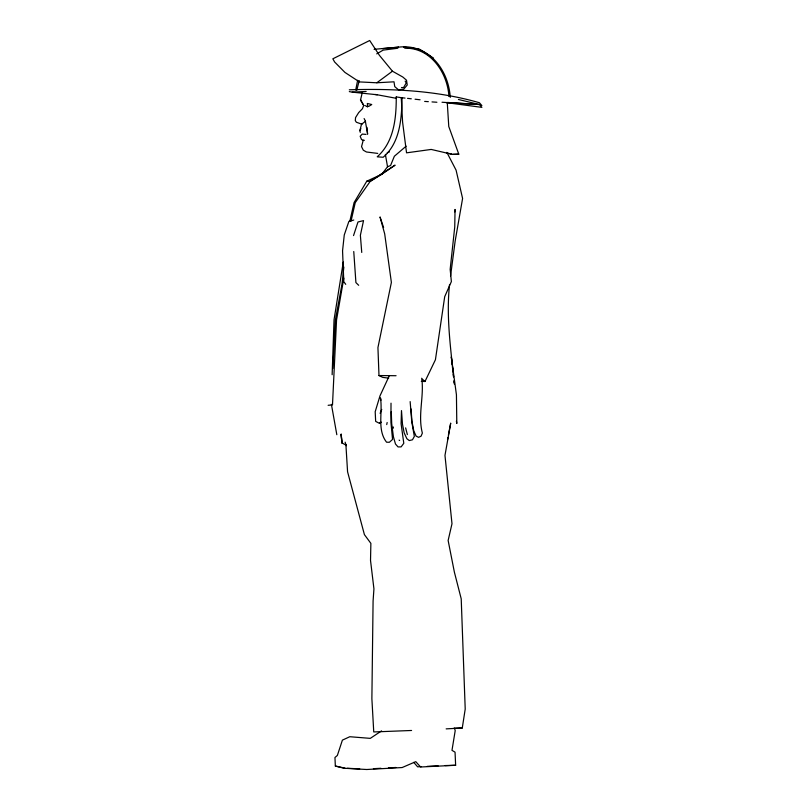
<?xml version="1.0" encoding="UTF-8"?>
<svg xmlns="http://www.w3.org/2000/svg" width="810" height="810" viewBox="0 0 810 810"><rect width="100%" height="100%" fill="white"/><g stroke="black" fill="none" stroke-linecap="round" stroke-linejoin="round"><path stroke-width="1.21" d="M391.017 403.167L390.926 422.202L392.546 439.435L389.397 442.27L386.562 442.209C376.832 429.735 382.907 412.381 380.437 397.862L380.973 400.261M332.141 374.736L334.034 319.828L343.278 262.045M332.88 368.52L335.401 319.869L342.012 284.097L343.845 267.057M454.845 211.957L455.048 209.446L454.744 226.952L450.168 269.305L451.373 281.586L444.71 296.662L435.426 359.751L424.987 381.5L421.311 381.378M343.815 278.103L336.555 319.909L332.495 404.909L328.121 405.294M449.54 284.634C446.199 315.373 450.431 346.234 453.6 376.822M450.562 275.977L455.129 241.248L462.591 198.46L456.081 170.151L446.847 152.371M446.158 728.878L462.277 727.987L465.213 709.074L461.214 598.833L454.369 572.083L448.132 540.483L451.99 523.756L444.974 455.382L450.684 423.296M447.505 439.87L447.95 437.501M448.406 435.132L450.664 423.276M357.656 80.261L355.712 89.971L356.795 90.244L359.225 80.595M386.724 424.592L387.15 422.506M349.9 220.948L354.081 202.591L366.788 181.187L381.864 174.211L395.088 165.149L370.221 181.349L355.236 202.652L351.054 221.019M362.019 124.244L356.37 122.239L355.307 120.619L355.55 117.602L358.678 112.6L362.404 108.763L363.71 105.432L360.501 100.106L362.202 92.836M364.389 140.332L363.234 140.241L361.543 146.64L363.295 150.194L366.474 151.996L377.723 153.404M360.278 132.374L359.863 130.653L361.503 124.284L365.512 121.257L364.105 118.574M353.535 235.589L357.99 221.97L363.538 220.614L360.379 235.295L361.746 252.447M380.133 413.363L381.753 409.414M389.195 375.982L379.991 395.857L375.192 411.713L375.658 421.382L379.252 423.255L381.156 422.425M359.863 130.653L360.875 128.618M406.124 146.185L394.369 156.239L390.552 165.523L387.524 166.749L381.864 174.211L370.221 181.349L366.788 181.187M376.822 82.782L392.455 71.209L402.803 77.021L406.498 80.19L407.248 84.999L403.755 89.141L398.459 89.788L394.753 86.619L394.004 81.81L376.822 82.782L359.427 81.911L344.938 72.414L334.601 61.965L332.839 58.806L369.694 40.5L379.465 55.404L392.455 71.209M381.581 730.863L370.291 738.366L349.798 736.725L342.397 740.137L337.365 755.447L334.955 757.512L335.34 766.037L344.928 768.143M380.589 174.504L383.697 172.5M368.884 106.302L371.77 104.53L367.325 103.477L367.72 106.576M376.721 53.875L383.171 50.109L397.629 48.266L398.5 47.162C428.52 43.386 448.457 69.589 450.269 97.362M368.003 106.525L367.072 106.677L368.196 106.312M379.576 422.962L381.388 422.243M387.231 152.675L389.408 151.946M391.27 411.703L391.706 423.711L393.417 436.792L395.493 444.052L398.054 446.928L401.112 446.887L403.795 443.293L401.092 423.671L401.487 410.589L402.479 424.187L404.17 432.874L406.893 438.747L409.283 440.569L412.452 439.8L414.345 436.438L411.763 421.787L410.154 401.608M353.767 220.047L348.877 221.434L344.26 234.981L342.559 250.766L343.794 281.688L345.728 284.34M382.421 48.62L398.5 47.162L374.088 49.309M454.461 728.22L455.21 730.59L451.99 750.344L455.048 752.166L455.635 765.268L420.592 766.999L415.783 761.663L402.135 767.546L366.738 769.5L344.108 768.244L335.34 766.037M373.41 768.68L380.923 768.285M388.435 767.88L395.948 767.485M349.312 91.591L352.259 92.127L366.15 91.469M421.23 766.645L417.616 766.817L413.748 762.362M427.265 766.361L438.119 765.855M411.591 730.478L373.744 731.946L371.881 698.726L373.086 600.99L373.936 588.88L370.524 560.439L370.869 543.358L364.409 534.62L347.571 471.795L345.9 444.66M445.257 765.561L455.635 765.268M453.883 728.271L462.277 727.987M453.033 154.366L458.794 154.183L448.77 126.502L447.292 102.9M458.794 154.183L452.304 154.356L431.203 149.435L406.549 152.837L402.6 122.158L401.264 97.656L405.03 98.081M401.466 87.561L403.582 87.561L406.235 82.974L405.172 81.142M383.606 227.529L380.011 216.938L384.689 233.867L391.382 282.427L377.936 347.591L378.989 375.546L396.07 375.718M347.389 768.265L359.721 768.892M442.027 102.252L479.399 104.52L481.879 107.365L446.259 102.617M447.484 102.445L479.399 104.52L458.409 99.478M424.663 101.412L428.338 101.665M432.003 101.918L436.894 102.252M352.259 92.127L377.308 94.78L396.009 98.263M407.541 98.364L411.298 98.79M415.064 99.215L420.076 99.782M404.048 47.172L419.256 49.056L433.522 58.117M366.049 134.399L362.222 134.085L360.166 136.272L361.533 139.563L363.234 140.241M374.99 94.466L377.308 94.78M388.648 378.169L382.644 377.349L378.989 375.546M349.312 89.799C392.901 88.442 437.127 90.548 479.399 102.728L481.879 105.573M446.968 152.999L451.818 154.092M364.996 105.584L367.487 106.626M346.224 445.257L341.881 442.878L341.172 434.15M399.097 440.134L399.644 440.478M422.405 379.201L424.987 381.5M358.678 285.292L355.914 282.599L353.757 251.525M404.048 47.132L404.929 48.236C430.647 47.456 447.565 72.951 448.932 96.461M360.47 99.519L363.71 105.432M345.121 442.169L346.245 445.743M405.628 427.882L407.369 434.585M331.411 404.362L336.818 434.707M385.378 154.345L387.524 166.749M365.35 121.095L367.608 134.197L366.981 127.383M456.394 421.068L456.8 423.478L456.435 394.814L451.302 356.886L452.132 364.298M421.726 378.219C424.318 396.303 417.606 415.014 422.364 433.097L421.058 436.195L418.567 437.329L416.097 436.114L413.748 430.748L411.936 421.23L411.034 408.908M393.245 426.941L393.417 428.125M452.405 366.768L452.952 371.719M453.235 374.19L453.509 376.66M454.066 381.601L454.339 384.072M453.995 380.498L454.258 382.948M396.252 96.906C396.323 118.088 394.065 141.871 377.207 156.816L383.171 157.261C400.17 142.681 401.649 118.675 402.033 97.818L396.252 96.906M341.881 442.878L341.212 434.261L341.871 442.867"/></g></svg>
